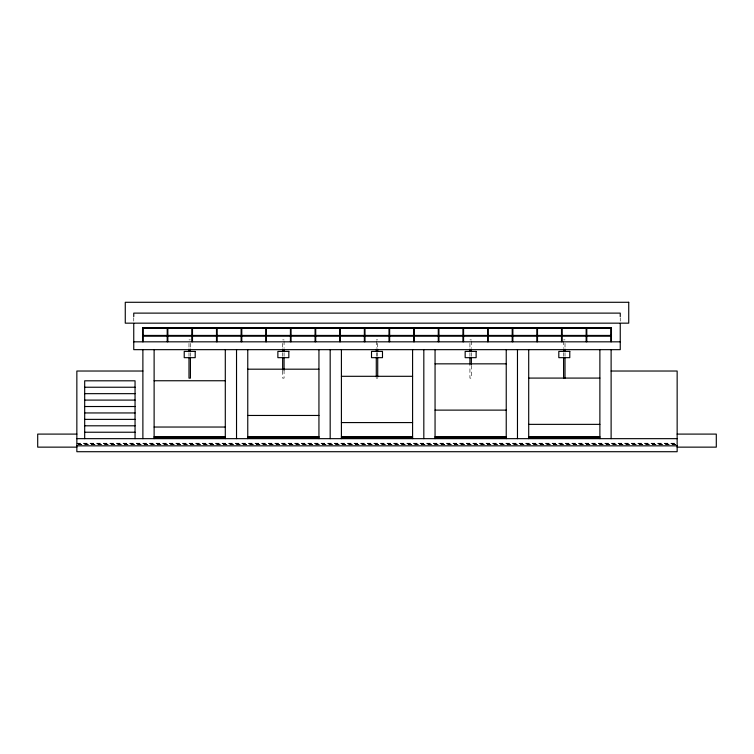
<?xml version="1.0" encoding="UTF-8"?>
<svg xmlns="http://www.w3.org/2000/svg" width="754" height="754" viewBox="0 0 754 754"><rect width="100%" height="100%" fill="white"/><g stroke="black" fill="none" stroke-linecap="round" stroke-linejoin="round"><path stroke-width="0.57" stroke-dasharray="3.77 2.83" d="M188.99 339.865L190.423 339.865M282.637 339.865L284.07 339.865M376.284 339.865L377.716 339.865M469.931 339.865L471.363 339.865M563.577 339.865L565.01 339.865M376.284 378.14L377.716 378.14M76.851 443.229L675.97 443.229M76.851 443.748L675.97 443.748M78.03 444.53L675.97 444.53M78.03 444.794L675.97 444.794M620.25 317.717L620.25 321.157M565.01 343.353L565.01 347.99M565.01 352.627L565.01 356.105M563.577 341.034L563.577 347.99M563.577 352.627L563.577 356.105M471.363 341.034L471.363 347.99M471.363 352.627L471.363 356.105M471.363 365.388L471.363 378.14L469.931 378.14L469.931 365.388M469.931 343.353L469.931 347.99M469.931 352.627L469.931 356.105M377.716 343.353L377.716 347.99M377.716 352.627L377.716 356.105M376.284 341.034L376.284 347.99M376.284 352.627L376.284 356.105M284.07 341.034L284.07 347.99M284.07 352.627L284.07 356.105M284.07 370.026L284.07 378.14L282.637 378.14L282.637 370.026M282.637 343.353L282.637 347.99M282.637 352.627L282.637 356.105M190.423 343.353L190.423 347.99M190.423 352.627L190.423 356.105M188.99 343.353L188.99 347.99M188.99 352.627L188.99 356.105M133.75 317.717L133.75 321.157"/><path stroke-width="1.13" d="M133.75 341.826L620.25 341.826M435.058 363.843L506.236 363.843M247.764 369.187L318.942 369.187M142.883 371.025L76.851 371.025L76.851 451.712L677.149 451.712L677.149 371.025L611.117 371.025M341.411 376.303L412.589 376.303M528.705 378.084L599.882 378.084M154.118 380.751L225.295 380.751M84.684 387.236L135.051 387.236M84.684 393.663L135.051 393.663M84.684 400.091L135.051 400.091M84.684 406.519L135.051 406.519M435.058 410.119L506.236 410.119M84.684 412.947L135.051 412.947M247.764 415.463L318.942 415.463M84.684 419.375L135.051 419.375M341.411 422.579L412.589 422.579M528.705 424.361L599.882 424.361M84.684 425.803L135.051 425.803M154.118 427.037L225.295 427.037M84.684 432.231L135.051 432.231M76.851 434.097L37.7 434.097L37.7 447.141L76.851 447.141M677.149 434.097L716.3 434.097L716.3 447.141L677.149 447.141M154.118 436.575L225.295 436.575M247.764 436.575L318.942 436.575M341.411 436.575L412.589 436.575M435.058 436.575L506.236 436.575M528.705 436.575L599.882 436.575M154.118 437.622L225.295 437.622M247.764 437.622L318.942 437.622M341.411 437.622L412.589 437.622M435.058 437.622L506.236 437.622M528.705 437.622L599.882 437.622M76.851 438.658L677.149 438.658M76.851 445.84L677.149 445.84M620.25 316.567L620.25 313.117L133.75 313.117L133.75 316.567M620.25 323.457L620.25 349.658L133.75 349.658L133.75 323.457M611.117 349.658L611.117 438.658M599.882 349.658L599.882 438.658M565.01 349.149L565.01 351.468M565.01 357.264L565.01 378.14M563.577 349.149L563.577 351.468M563.577 357.264L563.577 378.14M528.705 349.658L528.705 438.658M517.47 349.658L517.47 438.658M506.236 349.658L506.236 438.658M471.363 349.149L471.363 351.468M471.363 357.264L471.363 364.22M469.931 349.149L469.931 351.468M469.931 357.264L469.931 364.22M435.058 349.658L435.058 438.658M423.823 349.658L423.823 438.658M412.589 349.658L412.589 438.658M377.716 349.149L377.716 351.468M377.716 357.264L377.716 376.981M376.284 349.149L376.284 351.468M376.284 357.264L376.284 376.981M341.411 349.658L341.411 438.658M330.177 349.658L330.177 438.658M318.942 349.658L318.942 438.658M284.07 349.149L284.07 351.468M284.07 357.264L284.07 370.026M282.637 349.149L282.637 351.468M282.637 357.264L282.637 370.026M247.764 349.658L247.764 438.658M236.53 349.658L236.53 438.658M225.295 349.658L225.295 438.658M190.423 349.149L190.423 351.468M190.423 357.264L190.423 378.14L188.99 378.14L188.99 357.264M188.99 349.149L188.99 351.468M154.118 349.658L154.118 438.658M142.883 349.658L142.883 438.658M135.051 438.658L135.051 380.808L84.684 380.808L84.684 438.658M628.732 302.288L125.268 302.288L125.268 323.164L628.732 323.164L628.732 302.288M611.117 327.604L142.883 327.604L142.883 328.386L611.117 328.386L611.117 327.604M143.213 327.999L142.553 327.999L142.553 341.703L143.213 341.703L143.213 327.999M167.85 327.999L167.2 327.999L167.2 341.703L167.85 341.703L167.85 327.999M192.496 327.999L191.846 327.999L191.846 341.703L192.496 341.703L192.496 327.999M217.143 327.999L216.492 327.999L216.492 341.703L217.143 341.703L217.143 327.999M241.789 327.999L241.129 327.999L241.129 341.703L241.789 341.703L241.789 327.999M266.426 327.999L265.776 327.999L265.776 341.703L266.426 341.703L266.426 327.999M291.072 327.999L290.422 327.999L290.422 341.703L291.072 341.703L291.072 327.999M315.719 327.999L315.068 327.999L315.068 341.703L315.719 341.703L315.719 327.999M340.365 327.999L339.705 327.999L339.705 341.703L340.365 341.703L340.365 327.999M365.002 327.999L364.352 327.999L364.352 341.703L365.002 341.703L365.002 327.999M389.648 327.999L388.998 327.999L388.998 341.703L389.648 341.703L389.648 327.999M414.295 327.999L413.635 327.999L413.635 341.703L414.295 341.703L414.295 327.999M438.932 327.999L438.281 327.999L438.281 341.703L438.932 341.703L438.932 327.999M463.578 327.999L462.928 327.999L462.928 341.703L463.578 341.703L463.578 327.999M488.224 327.999L487.574 327.999L487.574 341.703L488.224 341.703L488.224 327.999M512.871 327.999L512.211 327.999L512.211 341.703L512.871 341.703L512.871 327.999M537.508 327.999L536.857 327.999L536.857 341.703L537.508 341.703L537.508 327.999M562.154 327.999L561.504 327.999L561.504 341.703L562.154 341.703L562.154 327.999M586.801 327.999L586.15 327.999L586.15 341.703L586.801 341.703L586.801 327.999M611.447 327.999L610.787 327.999L610.787 341.703L611.447 341.703L611.447 327.999M611.117 335.436L142.883 335.436L142.883 336.218L611.117 336.218L611.117 335.436M195.192 351.402L184.221 351.402L184.221 357.669L195.192 357.669L195.192 351.402M288.839 351.402L277.868 351.402L277.868 357.669L288.839 357.669L288.839 351.402M382.485 351.402L371.515 351.402L371.515 357.669L382.485 357.669L382.485 351.402M476.132 351.402L465.161 351.402L465.161 357.669L476.132 357.669L476.132 351.402M569.779 351.402L558.808 351.402L558.808 357.669L569.779 357.669L569.779 351.402"/></g></svg>
